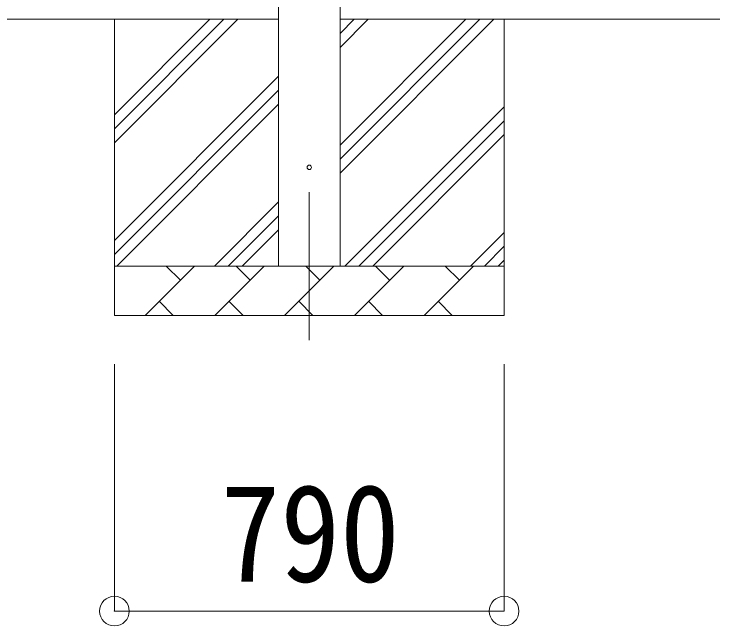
# Model space of a CAD drawing. Units: millimetres at full size, sheet at 1:60; details may follow other scales. Extents: x -16864 to 16864, y -11640 to 11640.
# Drawn here: x -6832 to -5401, y -7789 to -6550 of the extents above; entities that cross this region are included whole.
import ezdxf
from ezdxf.enums import TextEntityAlignment as Align

# ---------------------------------------------------------------- set-up
doc = ezdxf.new("R2010")
doc.units = ezdxf.units.MM
doc.header["$LTSCALE"] = 60
doc.header["$PDMODE"] = 32
doc.header["$PDSIZE"] = 60
doc.linetypes.add('CHAIN1', pattern=[8, 5, -1, 1, -1])
for name, color, linetype, lineweight in [('0-1_Defpoints', 7, 'CHAIN1', 9), ('0-2_TEXT1', 4, 'Continuous', 9), ('0-3_SHAPE', 7, 'Continuous', 9), ('0-8_TABLE1', 6, 'Continuous', 9)]:
    doc.layers.add(name, color=color, linetype=linetype, lineweight=lineweight)
doc.styles.add('ＭＳ ゴシック', font='')
doc.styles.get('ＭＳ ゴシック').set_extended_font_data('MS Gothic')

msp = doc.modelspace()

# ---------------------------------------------------------------- linework, layer by layer
at = {"layer": '0-1_Defpoints'}
msp.add_line((-6233.48, -6909.99), (-6233.48, -7258.99), dxfattribs=at)
at = {"layer": '0-2_TEXT1'}
for p, q in [((-6295.98, -7059.99), (-6295.98, -3559.99)), ((-6170.98, -3559.99), (-6170.98, -7059.99))]:
    msp.add_line(p, q, dxfattribs=at)
msp.add_circle((-6233.48, -6859.99), 4.5, dxfattribs=at)
at = {"layer": '0-3_SHAPE'}
for p, q in [((-6295.98, -6559.99), (-10843.98, -6559.99)), ((-6628.48, -6559.99), (-6628.48, -7159.99)), ((-6628.48, -6753.47), (-6435, -6559.99)), ((-6628.48, -6781.76), (-6406.72, -6559.99)), ((-6628.48, -6810.04), (-6378.43, -6559.99)), ((-6170.98, -6559.99), (-5400.98, -6559.99)), ((-6170.98, -6588.81), (-6142.16, -6559.99)), ((-6170.98, -6617.1), (-6113.87, -6559.99)), ((-6170.98, -6871.66), (-5859.32, -6559.99)), ((-6170.98, -6815.09), (-5915.88, -6559.99)), ((-6170.98, -6843.37), (-5887.6, -6559.99)), ((-5838.48, -6559.99), (-5838.48, -7159.99)), ((-6628.48, -7008.03), (-6295.98, -6675.53)), ((-6628.48, -7036.31), (-6295.98, -6703.81)), ((-6623.87, -7059.99), (-6295.98, -6732.1)), ((-6161.33, -7059.99), (-5838.48, -6737.15)), ((-6133.04, -7059.99), (-5838.48, -6765.43)), ((-6104.76, -7059.99), (-5838.48, -6793.72)), ((-6425.88, -7059.99), (-6295.98, -6930.09)), ((-6397.6, -7059.99), (-6295.98, -6958.37)), ((-6369.32, -7059.99), (-6295.98, -6986.66)), ((-5906.77, -7059.99), (-5838.48, -6991.71)), ((-5878.48, -7059.99), (-5838.48, -7019.99)), ((-5850.2, -7059.99), (-5838.48, -7048.27)), ((-6628.48, -7059.99), (-5838.48, -7059.99)), ((-6566.33, -7159.99), (-6466.33, -7059.99)), ((-6494.88, -7088.54), (-6523.43, -7059.99)), ((-6424.9, -7159.99), (-6324.9, -7059.99)), ((-6353.46, -7088.54), (-6382.01, -7059.99)), ((-6283.48, -7159.99), (-6183.48, -7059.99)), ((-6212.04, -7088.54), (-6240.59, -7059.99)), ((-6142.06, -7159.99), (-6042.06, -7059.99)), ((-6070.62, -7088.54), (-6099.17, -7059.99)), ((-6000.64, -7159.99), (-5900.64, -7059.99)), ((-5929.19, -7088.54), (-5957.75, -7059.99)), ((-6537.77, -7131.44), (-6509.22, -7159.99)), ((-6396.35, -7131.44), (-6367.8, -7159.99)), ((-6254.93, -7131.44), (-6226.38, -7159.99)), ((-6113.51, -7131.44), (-6084.96, -7159.99)), ((-5972.09, -7131.44), (-5943.53, -7159.99)), ((-5838.48, -7159.99), (-6628.48, -7159.99))]:
    msp.add_line(p, q, dxfattribs=at)
at = {"layer": '0-8_TABLE1'}
for p, q in [((-6628.48, -7758.99), (-6628.48, -7258.99)), ((-5838.48, -7758.99), (-5838.48, -7258.99)), ((-6628.48, -7758.99), (-5838.48, -7758.99))]:
    msp.add_line(p, q, dxfattribs=at)
for p in [(-6628.48, -7758.99), (-5838.48, -7758.99)]:
    msp.add_point(p, dxfattribs=at)

# ---------------------------------------------------------------- texts
at = {"layer": '0-8_TABLE1', "color": 7, "style": 'ＭＳ ゴシック', "width": 0.9}
msp.add_text('790', height=197.9, dxfattribs=at).set_placement((-6413.48, -7758.99), align=Align.BOTTOM_LEFT)

doc.saveas('drawing.dxf')
